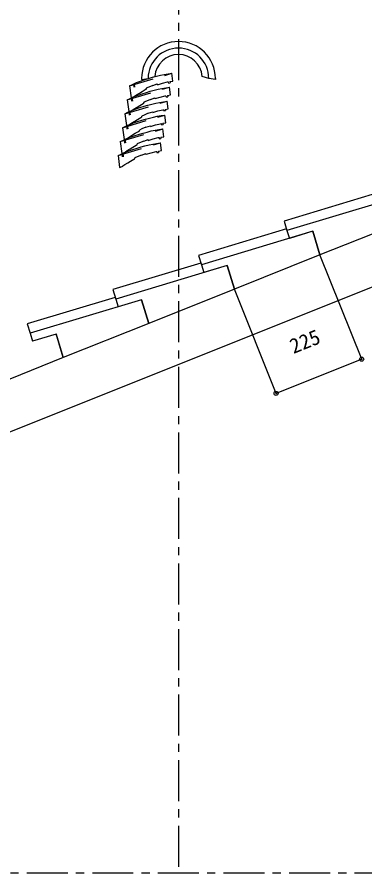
# Model space of a CAD drawing. Units: millimetres, scale not verified. Extents: x -4726 to 4690, y -2905 to 2891.
# Drawn here: x -1263 to -414, y -1178 to 911 of the extents above; entities that cross this region are included whole.
import ezdxf
from ezdxf.enums import TextEntityAlignment as Align

# ---------------------------------------------------------------- set-up
doc = ezdxf.new("R2010")
doc.units = ezdxf.units.MM
doc.header["$LTSCALE"] = 20
doc.header["$PDMODE"] = 32
doc.header["$PDSIZE"] = 10
doc.linetypes.add('CHAIN1', pattern=[8, 5, -1, 1, -1])
doc.linetypes.add('DASHED1', pattern=[1.8, 1.2, -0.6])
doc.layers.add('0-0', color=7, linetype='Continuous')
doc.layers.add('1-6', color=7, linetype='Continuous')
doc.styles.add('ＭＳ ゴシック', font='')
doc.styles.get('ＭＳ ゴシック').set_extended_font_data('MS Gothic')

# ---------------------------------------------------------------- blocks, each defined once
blk = doc.blocks.new('kaku7md')
at = {"layer": '1-6', "linetype": 'DASHED1'}
for p, q in [((-16.574, 30.64), (24.764, 43.042)), ((-18.826, 17.043), (22.513, 29.445)), ((-21.077, 3.447), (20.262, 15.848)), ((-23.328, -10.15), (18.01, 2.252)), ((-25.579, -23.747), (15.759, -11.345)), ((-27.831, -37.343), (13.508, -24.942))]:
    blk.add_line(p, q, dxfattribs=at)
at = {"layer": '1-6'}
for p, q in [((25.762, 35.432), (24.764, 43.042)), ((15.633, 33.391), (20.512, 34.543)), ((20.512, 34.543), (21.256, 34.669)), ((21.256, 34.669), (21.412, 33.478)), ((21.412, 33.478), (22.991, 33.745)), ((22.835, 34.936), (25.762, 35.432)), ((22.835, 34.936), (22.991, 33.745)), ((60.803, 38.008), (54.403, 40.008)), ((67.203, 36.808), (60.803, 38.008)), ((67.203, 38.008), (67.203, 36.808)), ((-16.574, 30.64), (-13.594, 32.128)), ((-16.574, 30.64), (-15.066, 19.139)), ((-12.783, 32.495), (-12.365, 29.304)), ((-12.021, 32.839), (-11.581, 29.48)), ((-1.19, 27.093), (-0.126, 27.567)), ((-0.126, 27.567), (-0.234, 28.394)), ((6.24, 31.112), (10.523, 32.625)), ((10.629, 31.811), (10.523, 32.625)), ((10.523, 32.621), (10.523, 32.625)), ((10.629, 31.811), (10.761, 31.857)), ((10.761, 31.857), (15.633, 33.391)), ((23.511, 21.836), (22.513, 29.445)), ((-18.826, 17.043), (-15.845, 18.531)), ((-18.826, 17.043), (-17.317, 5.542)), ((-15.034, 18.898), (-14.616, 15.708)), ((-14.273, 19.243), (-13.832, 15.884)), ((3.989, 17.515), (8.271, 19.029)), ((8.378, 18.214), (8.271, 19.029)), ((8.272, 19.024), (8.271, 19.029)), ((8.378, 18.214), (8.51, 18.26)), ((8.51, 18.26), (13.382, 19.794)), ((13.382, 19.794), (18.261, 20.946)), ((18.261, 20.946), (19.005, 21.072)), ((19.005, 21.072), (19.161, 19.881)), ((19.161, 19.881), (20.74, 20.149)), ((20.584, 21.339), (23.511, 21.836)), ((20.584, 21.339), (20.74, 20.149)), ((-3.441, 13.496), (-2.377, 13.97)), ((-2.377, 13.97), (-2.485, 14.797)), ((21.259, 8.239), (20.262, 15.848)), ((-21.077, 3.447), (-18.096, 4.935)), ((-21.077, 3.447), (-19.569, -8.055)), ((-17.286, 5.301), (-16.867, 2.111)), ((-16.524, 5.646), (-16.084, 2.287)), ((-5.693, -0.101), (-4.628, 0.373)), ((-4.628, 0.373), (-4.737, 1.201)), ((1.737, 3.919), (6.02, 5.432)), ((6.127, 4.617), (6.02, 5.432)), ((6.021, 5.428), (6.02, 5.432)), ((6.127, 4.617), (6.258, 4.664)), ((6.258, 4.664), (11.13, 6.198)), ((11.13, 6.198), (16.01, 7.349)), ((16.01, 7.349), (16.754, 7.475)), ((16.754, 7.475), (16.91, 6.285)), ((16.91, 6.285), (18.488, 6.552)), ((19.008, -5.358), (18.01, 2.252)), ((18.332, 7.743), (21.259, 8.239)), ((18.332, 7.743), (18.488, 6.552)), ((-19.537, -8.295), (-19.119, -11.486)), ((-18.775, -7.951), (-18.335, -11.31)), ((-0.514, -9.678), (3.769, -8.165)), ((3.876, -8.979), (3.769, -8.165)), ((3.769, -8.169), (3.769, -8.165)), ((4.007, -8.933), (8.879, -7.399)), ((8.879, -7.399), (13.758, -6.247)), ((13.758, -6.247), (14.502, -6.121)), ((14.502, -6.121), (14.659, -7.312)), ((14.659, -7.312), (16.237, -7.044)), ((16.081, -5.854), (19.008, -5.358)), ((16.081, -5.854), (16.237, -7.044)), ((-23.328, -10.15), (-20.348, -8.662)), ((-23.328, -10.15), (-21.82, -21.651)), ((-7.944, -13.697), (-6.88, -13.223)), ((-6.88, -13.223), (-6.988, -12.396)), ((3.876, -8.979), (4.007, -8.933)), ((16.757, -18.954), (15.759, -11.345)), ((-25.579, -23.747), (-22.599, -22.259)), ((-25.579, -23.747), (-24.071, -35.248)), ((-21.788, -21.892), (-21.37, -25.082)), ((-21.027, -21.547), (-20.586, -24.906)), ((-2.765, -23.275), (1.517, -21.761)), ((1.624, -22.576), (1.517, -21.761)), ((1.518, -21.766), (1.517, -21.761)), ((1.624, -22.576), (1.756, -22.53)), ((1.756, -22.53), (6.628, -20.996)), ((6.628, -20.996), (11.507, -19.844)), ((11.507, -19.844), (12.251, -19.718)), ((12.251, -19.718), (12.407, -20.909)), ((12.407, -20.909), (13.986, -20.641)), ((14.506, -32.551), (13.508, -24.942)), ((13.83, -19.451), (16.757, -18.954)), ((13.83, -19.451), (13.986, -20.641)), ((-10.195, -27.294), (-9.131, -26.82)), ((-9.131, -26.82), (-9.239, -25.993)), ((9.256, -33.441), (10, -33.315)), ((10, -33.315), (10.156, -34.505)), ((11.578, -33.047), (14.506, -32.551)), ((11.578, -33.047), (11.735, -34.238)), ((-27.831, -37.343), (-24.85, -35.855)), ((-27.831, -37.343), (-26.323, -48.845)), ((-24.04, -35.489), (-23.621, -38.679)), ((-23.278, -35.144), (-22.838, -38.503)), ((-12.447, -40.891), (-11.382, -40.417)), ((-11.382, -40.417), (-11.491, -39.589)), ((-5.016, -36.871), (-0.734, -35.358)), ((-0.627, -36.173), (-0.734, -35.358)), ((-0.733, -35.362), (-0.734, -35.358)), ((-0.627, -36.173), (-0.496, -36.126)), ((-0.496, -36.126), (4.376, -34.592)), ((4.376, -34.592), (9.256, -33.441)), ((10.156, -34.505), (11.735, -34.238))]:
    blk.add_line(p, q, dxfattribs=at)
for points in [[(-13.594, 32.128), (-9.699, 33.89), (-5.976, 35.371), (-2.162, 36.673), (2.088, 37.951), (5.868, 39.068), (9.665, 40.057), (13.687, 41.075), (17.289, 41.809), (21.064, 42.468), (24.764, 43.042)], [(-4.797, 38.008), (-4.797, 36.808), (1.603, 38.008), (8.003, 40.008)], [(-15.845, 18.531), (-11.95, 20.293), (-8.228, 21.774), (-4.413, 23.077), (-0.163, 24.354), (3.617, 25.471), (7.414, 26.46), (11.436, 27.478), (15.037, 28.212), (18.812, 28.871), (22.513, 29.445)], [(-15.066, 19.139), (-14.273, 19.243), (-11.973, 20.33), (-11.898, 20.514), (-9.799, 21.871), (-6.999, 23.603), (-4.356, 25.228), (-1.19, 27.093)], [(6.24, 31.112), (2.162, 29.461), (-0.234, 28.394)], [(3.989, 17.515), (-0.089, 15.864), (-2.485, 14.797)], [(-18.096, 4.935), (-14.202, 6.697), (-10.479, 8.177), (-6.664, 9.48), (-2.414, 10.757), (1.366, 11.875), (5.163, 12.863), (9.185, 13.882), (12.786, 14.616), (16.561, 15.274), (20.262, 15.848)], [(-17.317, 5.542), (-16.524, 5.646), (-14.224, 6.733), (-14.149, 6.917), (-12.05, 8.275), (-9.25, 10.006), (-6.607, 11.631), (-3.441, 13.496)], [(-20.348, -8.662), (-16.453, -6.9), (-12.73, -5.419), (-8.916, -4.117), (-4.666, -2.839), (-0.886, -1.722), (2.911, -0.733), (6.934, 0.285), (10.535, 1.019), (14.31, 1.678), (18.01, 2.252)], [(1.737, 3.919), (-2.34, 2.267), (-4.737, 1.201)], [(-19.569, -8.055), (-18.775, -7.951), (-16.476, -6.863), (-16.401, -6.68), (-14.301, -5.322), (-11.502, -3.591), (-8.859, -1.965), (-5.693, -0.101)], [(-22.599, -22.259), (-18.704, -20.497), (-14.982, -19.016), (-11.167, -17.713), (-6.917, -16.436), (-3.137, -15.319), (0.66, -14.33), (4.682, -13.312), (8.283, -12.578), (12.058, -11.919), (15.759, -11.345)], [(-21.82, -21.651), (-21.027, -21.547), (-18.727, -20.46), (-18.652, -20.276), (-16.553, -18.919), (-13.753, -17.187), (-11.11, -15.562), (-7.944, -13.697)], [(-0.514, -9.678), (-4.592, -11.329), (-6.988, -12.396)], [(-24.85, -35.855), (-20.956, -34.093), (-17.233, -32.613), (-13.418, -31.31), (-9.168, -30.033), (-5.388, -28.915), (-1.591, -27.927), (2.431, -26.908), (6.032, -26.174), (9.807, -25.516), (13.508, -24.942)], [(-2.765, -23.275), (-6.843, -24.926), (-9.239, -25.993)], [(-24.071, -35.248), (-23.278, -35.144), (-20.978, -34.057), (-20.903, -33.873), (-18.804, -32.515), (-16.004, -30.784), (-13.361, -29.159), (-10.195, -27.294)], [(-26.323, -48.845), (-25.529, -48.741), (-23.23, -47.653), (-23.155, -47.47), (-21.055, -46.112), (-18.256, -44.381), (-15.612, -42.755), (-12.447, -40.891)], [(-5.016, -36.871), (-9.094, -38.523), (-11.491, -39.589)]]:
    blk.add_lwpolyline(points, dxfattribs=at)
for radius, start, end in [(36, 90, 180), (29.6, 90, 180), (36, 0, 90), (29.6, 0, 90), (23.286, 90, 175.07288), (23.286, 4.92711, 90)]:
    blk.add_arc((31.203, 38.008), radius, start, end, dxfattribs=at)

msp = doc.modelspace()

# ---------------------------------------------------------------- linework, layer by layer
at = {"layer": '0-0', "color": 4, "linetype": 'CHAIN1'}
for p, q in [((-868.76, 1817.26), (-868.76, -1177.88)), ((-4118.98, -1177.88), (4140.66, -1177.88))]:
    msp.add_line(p, q, dxfattribs=at)
at = {"layer": '0-0'}
for p, q in [((-396.35, 477.6), (-610.95, 412.9)), ((-332.04, 471.89), (-604.01, 389.89)), ((-610.95, 412.9), (-604.01, 389.89)), ((-314.61, 414.07), (-523.52, 330.51)), ((-540.95, 388.33), (-812.92, 306.33)), ((-604.01, 389.89), (-598.24, 370.74)), ((-540.86, 388.04), (-598.24, 370.74)), ((-523.52, 330.51), (-540.95, 388.33)), ((-540.86, 388.04), (-523.52, 330.51)), ((-1307.5, -112.33), (-113.59, 365.23)), ((-523.52, 330.51), (-732.42, 246.94)), ((-421.72, 76), (-523.52, 330.51)), ((-749.86, 304.77), (-1021.82, 222.76)), ((-812.92, 306.33), (-807.14, 287.18)), ((-749.77, 304.48), (-807.14, 287.18)), ((-732.42, 246.94), (-749.86, 304.77)), ((-749.77, 304.48), (-732.42, 246.94)), ((-732.42, 246.94), (-941.33, 163.38)), ((-630.62, -7.56), (-732.42, 246.94)), ((-958.77, 221.2), (-1230.73, 139.2)), ((-1021.82, 222.76), (-1016.05, 203.61)), ((-958.68, 220.91), (-1016.05, 203.61)), ((-941.33, 163.38), (-958.77, 221.2)), ((-958.68, 220.91), (-941.33, 163.38)), ((-941.33, 163.38), (-1150.24, 79.82)), ((-1230.73, 139.2), (-1224.96, 120.05)), ((-1167.59, 137.35), (-1224.96, 120.05)), ((-1150.24, 79.82), (-1167.67, 137.64)), ((-1167.59, 137.35), (-1150.24, 79.82)), ((-1150.24, 79.82), (-1307.5, 16.92))]:
    msp.add_line(p, q, dxfattribs=at)
at = {"layer": '0-0', "color": 4}
msp.add_line((-421.72, 76), (-630.62, -7.56), dxfattribs=at)
at = {"layer": '0-0'}
for points in [[(-605.26, 394.04), (-819.85, 329.33), (-812.92, 306.33)], [(-814.17, 310.47), (-1028.76, 245.77), (-1021.82, 222.76)], [(-1023.08, 226.91), (-1237.67, 162.21), (-1230.73, 139.2)]]:
    msp.add_lwpolyline(points, dxfattribs=at)
at = {"layer": '0-0', "color": 4}
for p in [(-421.72, 76), (-630.62, -7.56)]:
    msp.add_point(p, dxfattribs=at)

# ---------------------------------------------------------------- block references
at = {"layer": '0-0', "xscale": 2.5, "yscale": 2.5}
msp.add_blockref('kaku7md', (-946.77, 666.28), dxfattribs=at)

# ---------------------------------------------------------------- texts
at = {"layer": '0-0', "color": 4, "style": 'ＭＳ ゴシック'}
msp.add_text('225', height=36.66, rotation=21.801, dxfattribs=at).set_placement((-584.2, 78.32), align=Align.BOTTOM_LEFT)

doc.saveas('drawing.dxf')
